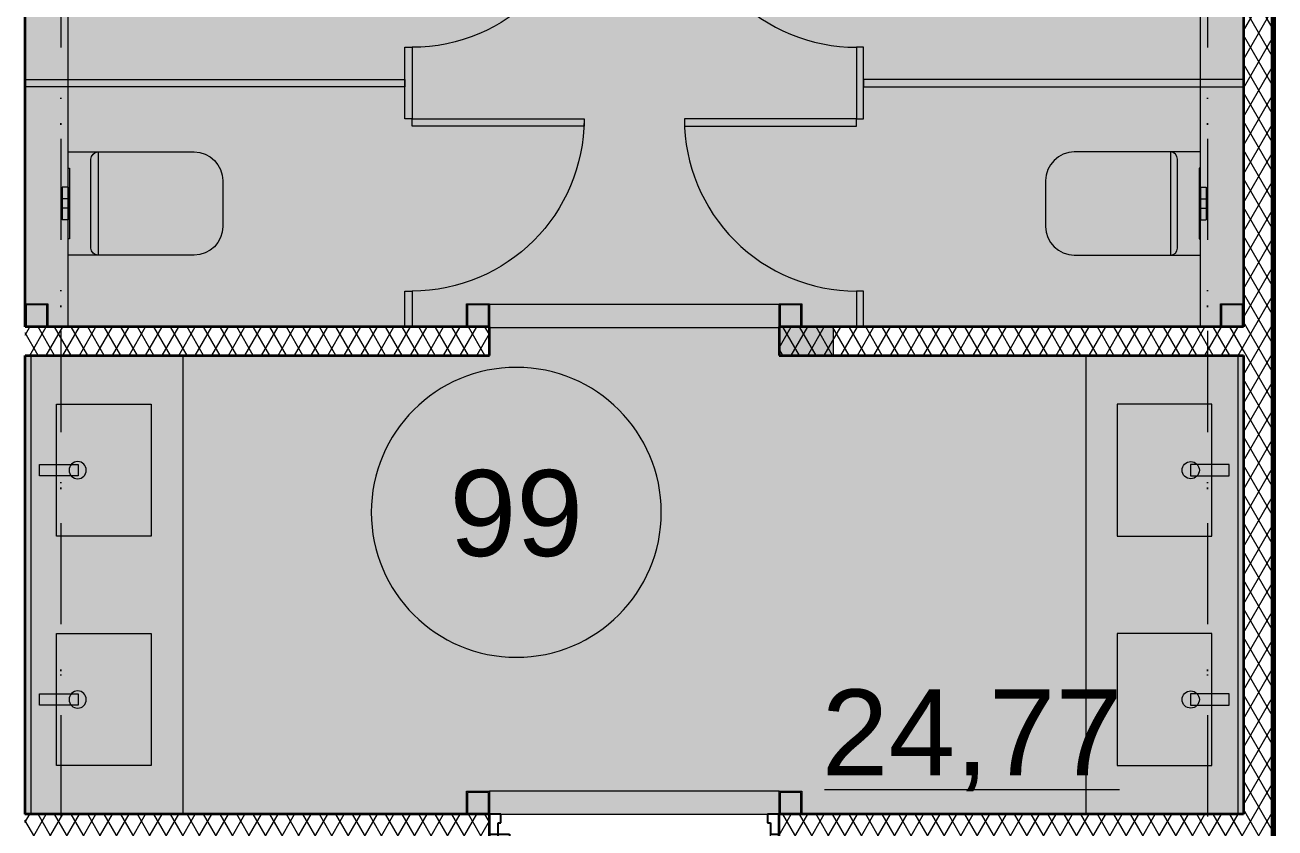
# Model space of a CAD drawing. Header units: millimetres. Extents: x -10605 to 104127, y -15987 to 52426.
# Drawn here: x 93875 to 98235, y 22177 to 24978 of the extents above; entities that cross this region are included whole.
import ezdxf
from ezdxf.enums import TextEntityAlignment as Align

# ---------------------------------------------------------------- set-up
doc = ezdxf.new("R2010")
doc.units = ezdxf.units.MM
doc.header["$MEASUREMENT"] = 0
doc.linetypes.add('Dot & Dashed', pattern=[670.277762, 352.777767, -176.388884, 0, -141.111112])
doc.linetypes.add('Крупный пунктир', pattern=[634.99999, 0, -634.99999])
for name, color, linetype, lineweight in [('0_Ном._пера__100', 7, 'Continuous', 9), ('Двери Archicad_Ном._пера__3', 7, 'Continuous', 0), ('Двери Archicad_Ном._пера__97', 7, 'Continuous', 35), ('Двери Archicad_Ном._пера__98', 7, 'Continuous', 25), ('Металлический каркас здания_Ном._пера__98', 7, 'Continuous', 25), ('Металлический каркас здания_Ном._пера__99', 7, 'Continuous', 15), ('Оси_Ном._пера__200', 7, 'Continuous', 0), ('Паспорта Зон Archicad_Ном._пера__100', 7, 'Continuous', 9), ('Сантехника_Ном._пера__100', 7, 'Continuous', 9), ('Стены _Ном._пера__97', 7, 'Continuous', 35), ('Фасадные панели_Ном._пера__200', 7, 'Continuous', 0), ('Фасадные панели_Ном._пера__97', 7, 'Continuous', 35)]:
    doc.layers.add(name, color=color, linetype=linetype, lineweight=lineweight)
for name, color, linetype in [('Двери Archicad', 7, 'Continuous'), ('Зоны', 7, 'Continuous'), ('Металлический каркас здания', 7, 'Continuous'), ('Оси', 7, 'Continuous'), ('Сантехника', 7, 'Continuous'), ('Стены', 7, 'Continuous'), ('Фасадные панели', 7, 'Continuous')]:
    doc.layers.add(name, color=color, linetype=linetype)
doc.layers.add('Зоны_Ном._пера__4', color=7, linetype='Continuous', lineweight=20, true_color=0xc2029d21)
doc.styles.add('РЎР“Р•РќР•Р\xa0РР\xa0_РЎРўРР›Р¬_1', font='arial.ttf')
pattern_1 = [(60, (0, 0), (-43.30127, 25), []), (120, (0, 0), (43.30127, 25), [])]

# ---------------------------------------------------------------- blocks, each defined once
blk = doc.blocks.new('Колонна SHS ГК 27')
at = {"layer": 'Металлический каркас здания_Ном._пера__99', "linetype": 'Continuous', "lineweight": 0, "true_color": 0xffffff}
h = blk.add_hatch(dxfattribs=at)
h.set_pattern_fill('Barabбs_tйglakц_бllу', style=0, pattern_type=2)
h.set_pattern_definition([(90, (0, 0), (-60, 0), [])])
h.paths.add_polyline_path([(-40, -40), (40, -40), (40, 40), (-40, 40)])
h.paths.add_polyline_path([(-36.4, -36.4), (-36.4, 36.4), (36.4, 36.4), (36.4, -36.4)], flags=0)
at = {"layer": 'Металлический каркас здания_Ном._пера__99', "color": 7, "linetype": 'Continuous', "lineweight": 15}
for p, q in [((40, 40), (-40, 40)), ((-40, 40), (-40, -40)), ((-36.4, -36.4), (-36.4, 36.4)), ((-36.4, 36.4), (36.4, 36.4)), ((36.4, 36.4), (36.4, -36.4)), ((40, -40), (40, 40)), ((-40, -40), (40, -40)), ((36.4, -36.4), (-36.4, -36.4))]:
    blk.add_line(p, q, dxfattribs=at)
blk = doc.blocks.new('Труба Квадратного Сечения ГК SHS 27_5')
at = {"layer": 'Металлический каркас здания_Ном._пера__99', "color": 7, "linetype": 'Continuous', "lineweight": 15}
for p, q in [((505, 40), (0, 40)), ((0, 40), (0, 0)), ((0, 0), (0, -40)), ((1010, 40), (505, 40)), ((1010, 0), (1010, 40)), ((1010, -40), (1010, 0)), ((0, -40), (505, -40)), ((505, -40), (1010, -40))]:
    blk.add_line(p, q, dxfattribs=at)
blk = doc.blocks.new('СУ М_99_31', base_point=(95547.5, 21904))
at = {"layer": 'Зоны_Ном._пера__4', "linetype": 'Continuous', "lineweight": 0, "true_color": 0x002708}
blk.add_hatch(color=98, dxfattribs=at).paths.add_polyline_path([(98125, 22225), (98125, 23825), (96695, 23825), (96695, 23925), (98125, 23925), (98125, 28125), (93875, 28125), (93875, 23925), (95495, 23925), (95495, 23825), (93875, 23825), (93875, 22225)])
at = {"layer": 'Паспорта Зон Archicad_Ном._пера__100', "color": 7, "linetype": 'Continuous', "lineweight": 9}
blk.add_line((96663.3, 22310.9), (97692.9, 22310.9), dxfattribs=at)
for start, end in [(0, 180), (180, 0)]:
    blk.add_arc((95588.7, 23278.1), 505.7, start, end, dxfattribs=at)
at = {"layer": 'Паспорта Зон Archicad_Ном._пера__100', "color": 7, "lineweight": 9, "style": 'РЎР“Р•РќР•Р\xa0РР\xa0_РЎРўРР›Р¬_1'}
for tag, p in [('ROOM_NUMBER', (95588.7, 23275.6)), ('ROOM_AREA', (97178.1, 22510.3))]:
    blk.add_attdef(tag, text='', height=300, dxfattribs=at).set_placement(p, align=Align.MIDDLE_CENTER)
blk = doc.blocks.new('Перекрытие_73', base_point=(98125, 23925))
at = {"linetype": 'Continuous', "lineweight": 0, "true_color": 0xffffff}
blk.add_hatch(color=7, dxfattribs=at).paths.add_polyline_path([(98125, 23925), (98125, 26448.4), (97975, 26448.4), (97975, 23925)])
at = {"layer": '0_Ном._пера__100', "color": 7, "linetype": 'Continuous', "lineweight": 9, "flags": 128}
blk.add_lwpolyline([(98125, 23925), (97975, 23925), (97975, 26448.4), (98125, 26448.4)], close=True, dxfattribs=at)
blk = doc.blocks.new('Перекрытие_74', base_point=(94025, 23925))
at = {"layer": 'Сантехника', "linetype": 'Continuous', "lineweight": 0, "true_color": 0xffffff}
blk.add_hatch(color=7, dxfattribs=at).paths.add_polyline_path([(94025, 23925), (94025, 27875), (93875, 27875), (93875, 23925)])
at = {"layer": 'Сантехника_Ном._пера__100', "color": 7, "linetype": 'Continuous', "lineweight": 9, "flags": 128}
blk.add_lwpolyline([(94025, 23925), (94025, 27875), (93875, 27875), (93875, 23925)], close=True, dxfattribs=at)
blk = doc.blocks.new('Стена_18', base_point=(93825, 28175))
at = {"layer": 'Стены _Ном._пера__97', "color": 7, "linetype": 'Continuous', "lineweight": 35, "flags": 128}
for points in [[(93875, 23925), (93875, 28175)], [(93875, 22225), (93875, 23825)]]:
    blk.add_lwpolyline(points, dxfattribs=at)
blk = doc.blocks.new('Однопольная Дверь 27')
at = {"layer": 'Двери Archicad_Ном._пера__3', "color": 7, "linetype": 'Continuous', "lineweight": 0}
blk.add_arc((475, 0), 950, 90, 180, dxfattribs=at)
at = {"layer": 'Двери Archicad_Ном._пера__97', "color": 7, "linetype": 'Continuous', "lineweight": 35}
for p, q in [((-505, 30), (-505, 0)), ((-505, 0), (-505, -70)), ((-505, 0), (-505, -70)), ((505, 30), (505, 0)), ((505, 0), (505, -70)), ((505, 0), (505, -70))]:
    blk.add_line(p, q, dxfattribs=at)
at = {"layer": 'Двери Archicad_Ном._пера__98', "color": 7, "linetype": 'Continuous', "lineweight": 25}
for p, q in [((435, 0), (435, 950)), ((435, 950), (475, 950)), ((475, 950), (475, 0)), ((-475, 0), (-505, 0)), ((-505, 0), (-505, -70)), ((-475, -40), (-475, 0)), ((475, 0), (435, 0)), ((505, 0), (475, 0)), ((475, 0), (475, -40)), ((505, -70), (505, 0)), ((-465, -40), (-475, -40)), ((-465, -70), (-465, -40)), ((475, -40), (465, -40)), ((465, -40), (465, -70)), ((-505, -70), (-465, -70)), ((465, -70), (505, -70))]:
    blk.add_line(p, q, dxfattribs=at)
blk = doc.blocks.new('Стена_21', base_point=(98125, 22175))
at = {"layer": 'Стены', "linetype": 'Continuous', "lineweight": 0, "true_color": 0x000000}
h = blk.add_hatch(dxfattribs=at)
h.set_pattern_fill('Batt_Insulation__3_', color=18, style=0, pattern_type=2)
h.set_pattern_definition(pattern_1)
h.paths.add_polyline_path([(93875, 22225), (93875, 22125), (95495, 22125), (95495, 22225)])
h = blk.add_hatch(dxfattribs=at)
h.set_pattern_fill('Batt_Insulation__3_', color=18, style=0, pattern_type=2)
h.set_pattern_definition(pattern_1)
h.paths.add_polyline_path([(96505, 22225), (96505, 22125), (98125, 22125), (98125, 22225)])
at = {"layer": 'Стены _Ном._пера__97', "color": 7, "linetype": 'Continuous', "lineweight": 35}
for p, q in [((95495, 22155), (95495, 22225)), ((96505, 22155), (96505, 22225)), ((95495, 22125), (95495, 22155)), ((96505, 22125), (96505, 22155))]:
    blk.add_line(p, q, dxfattribs=at)
at = {"layer": 'Стены _Ном._пера__97', "color": 7, "linetype": 'Continuous', "lineweight": 35, "flags": 128}
for points in [[(95495, 22225), (93875, 22225)], [(98125, 22225), (96505, 22225)], [(93875, 22125), (95495, 22125)], [(96505, 22125), (98125, 22125)]]:
    blk.add_lwpolyline(points, dxfattribs=at)
at = {"layer": 'Двери Archicad', "color": 7, "linetype": 'Continuous', "lineweight": 50, "zscale": 1000, "rotation": 180}
blk.add_blockref('Однопольная Дверь 27', (96000, 22155), dxfattribs=at)
blk = doc.blocks.new('Стена_141', base_point=(95495, 23875))
at = {"layer": 'Стены', "linetype": 'Continuous', "lineweight": 0, "true_color": 0x000000}
h = blk.add_hatch(dxfattribs=at)
h.set_pattern_fill('Batt_Insulation__3_', color=18, style=0, pattern_type=2)
h.set_pattern_definition(pattern_1)
h.paths.add_polyline_path([(95495, 23925), (93875, 23925), (93875, 23825), (95495, 23825)])
at = {"layer": 'Стены _Ном._пера__97', "color": 7, "linetype": 'Continuous', "lineweight": 35, "flags": 128}
for points in [[(95495, 23925), (93875, 23925)], [(95495, 23825), (95495, 23925)], [(93875, 23825), (95495, 23825)]]:
    blk.add_lwpolyline(points, dxfattribs=at)
blk = doc.blocks.new('Стена_142', base_point=(98125, 23875))
at = {"layer": 'Стены', "linetype": 'Continuous', "lineweight": 0, "true_color": 0x000000}
h = blk.add_hatch(dxfattribs=at)
h.set_pattern_fill('Batt_Insulation__3_', color=18, style=0, pattern_type=2)
h.set_pattern_definition(pattern_1)
h.paths.add_polyline_path([(98125, 23925), (96505, 23925), (96505, 23825), (98125, 23825)])
at = {"layer": 'Стены _Ном._пера__97', "color": 7, "linetype": 'Continuous', "lineweight": 35, "flags": 128}
for points in [[(98125, 23925), (96505, 23925)], [(96505, 23925), (96505, 23825)], [(96505, 23825), (98125, 23825)]]:
    blk.add_lwpolyline(points, dxfattribs=at)
blk = doc.blocks.new('Стена_303', base_point=(98225, 22002.5))
at = {"layer": 'Фасадные панели_Ном._пера__200', "color": 7, "linetype": 'Continuous', "lineweight": 0, "flags": 128}
for points in [[(98235, 27997.5), (98225, 27997.5)], [(98225, 27997.5), (98225, 22002.5)], [(98235, 22002.5), (98235, 27997.5)], [(98225, 22002.5), (98235, 22002.5)]]:
    blk.add_lwpolyline(points, dxfattribs=at)
blk = doc.blocks.new('Стена_304', base_point=(98225, 22002.5))
at = {"layer": 'Фасадные панели', "linetype": 'Continuous', "lineweight": 0, "true_color": 0xffffff}
blk.add_hatch(color=7, dxfattribs=at).paths.add_polyline_path([(98235, 22002.5), (98235, 27997.5), (98225, 27997.5), (98225, 22002.5)])
at = {"layer": 'Фасадные панели_Ном._пера__97', "color": 7, "linetype": 'Continuous', "lineweight": 35, "flags": 128}
for points in [[(98235, 27997.5), (98225, 27997.5)], [(98225, 27997.5), (98225, 22002.5)], [(98235, 22002.5), (98235, 27997.5)], [(98225, 22002.5), (98235, 22002.5)]]:
    blk.add_lwpolyline(points, dxfattribs=at)
blk = doc.blocks.new('Панель с Несколькими Умывальниками 27')
at = {"layer": 'Сантехника_Ном._пера__100', "color": 7, "linetype": 'Continuous', "lineweight": 9}
for p, q in [((-800, 0), (800, 0)), ((-800, -550), (-800, 0)), ((800, -550), (800, 0)), ((-800, -20), (800, -20)), ((-170, -110), (-630, -110)), ((-630, -110), (-630, -440)), ((-170, -440), (-170, -110)), ((630, -110), (170, -110)), ((170, -110), (170, -440)), ((630, -440), (630, -110)), ((-630, -440), (-170, -440)), ((170, -440), (630, -440)), ((-800, -550), (800, -550))]:
    blk.add_line(p, q, dxfattribs=at)
at = {"layer": 'Сантехника_Ном._пера__100', "color": 7, "linetype": 'Continuous', "lineweight": 9, "flags": 128}
for points in [[(-420, -185), (-380, -185), (-380, -50), (-420, -50)], [(380, -185), (420, -185), (420, -50), (380, -50)]]:
    blk.add_lwpolyline(points, close=True, dxfattribs=at)
at = {"layer": 'Сантехника_Ном._пера__100', "color": 7, "linetype": 'Continuous', "lineweight": 9}
for centre in [(-400, -183.90845), (400, -183.90845)]:
    blk.add_circle(centre, 30, dxfattribs=at)
blk = doc.blocks.new('Двутавp К 26020-83 27_4')
at = {"layer": 'Металлический каркас здания_Ном._пера__98', "color": 7, "linetype": 'Крупный пунктир', "lineweight": 25}
blk.add_line((0, 0), (39750, 0), dxfattribs=at)
blk = doc.blocks.new('Кабинка Сантехническая 27')
at = {"layer": 'Сантехника_Ном._пера__100', "color": 7, "linetype": 'Continuous', "lineweight": 9}
for p, q in [((850, 25), (725, 25)), ((725, 25), (725, 0)), ((725, 0), (850, 0)), ((975, 25), (850, 25)), ((850, 0), (975, 0)), ((975, 0), (975, 25))]:
    blk.add_line(p, q, dxfattribs=at)
at = {"layer": 'Сантехника_Ном._пера__100', "color": 7, "linetype": 'Continuous', "lineweight": 9, "flags": 128}
for points in [[(25, 1350), (0, 1350), (0, 25), (25, 25)], [(862.5, 1350), (837.5, 1350), (837.5, 25), (862.5, 25)], [(125, 0), (125, 25), (0, 25), (0, 0)], [(125, 0), (125, -600), (150, -600), (150, 0)], [(975, 0), (975, -600), (1000, -600), (1000, 0)], [(1700, 0), (1700, 25), (1575, 25), (1575, 0)]]:
    blk.add_lwpolyline(points, close=True, dxfattribs=at)
at = {"layer": 'Сантехника_Ном._пера__100', "color": 7, "linetype": 'Continuous', "lineweight": 9}
for centre in [(125, 0), (975, 0)]:
    blk.add_arc(centre, 600, 270, 0, dxfattribs=at)
blk = doc.blocks.new('Унитаз 27')
at = {"layer": 'Сантехника_Ном._пера__100', "color": 7, "linetype": 'Continuous', "lineweight": 9}
for p, q in [((-57, 20), (-40.3, 20)), ((-57, 0), (-57, 20)), ((-40.3, 20), (-16, 20)), ((-16, 20), (-11.3, 20)), ((-16, 0), (-16, 20)), ((-11.3, 20), (0, 20)), ((0, 20), (11.3, 20)), ((0, 0), (11.3, 0)), ((11.3, 20), (16, 20)), ((11.3, 0), (16, 0)), ((16, 0), (16, 20)), ((16, 20), (40.3, 20)), ((16, 0), (40.3, 0)), ((40.3, 20), (57, 20)), ((40.3, 0), (57, 0)), ((57, 0), (57, 20)), ((-57, 0), (-40.3, 0)), ((-40.3, 0), (-16, 0)), ((-16, 0), (-11.3, 0)), ((-11.3, 0), (0, 0)), ((0, -80), (-155, -80)), ((155, -80), (0, -80)), ((-180, -105), (180, -105))]:
    blk.add_line(p, q, dxfattribs=at)
at = {"layer": 'Сантехника_Ном._пера__100', "color": 7, "linetype": 'Continuous', "lineweight": 9, "flags": 128}
for points in [[(80, -540), (99.5, -538.1), (118.3, -532.4), (135.6, -523.1), (150.7, -510.7), (163.1, -495.6), (172.4, -478.3), (178.1, -459.5), (180, -440), (180, 0), (-180, 0), (-180, -440), (-178.1, -459.5), (-172.4, -478.3), (-163.1, -495.6), (-150.7, -510.7), (-135.6, -523.1), (-118.3, -532.4), (-99.5, -538.1), (-80, -540)], [(123, 0), (-123, 0), (-123, -5), (123, -5)]]:
    blk.add_lwpolyline(points, close=True, dxfattribs=at)
at = {"layer": 'Сантехника_Ном._пера__100', "color": 7, "linetype": 'Continuous', "lineweight": 9}
for centre, start, end in [((-155, -105), 90, 180), ((155, -105), 0, 90)]:
    blk.add_arc(centre, 25, start, end, dxfattribs=at)
blk = doc.blocks.new('Стена_414', base_point=(98125, 40125))
at = {"layer": 'Стены', "linetype": 'Continuous', "lineweight": 0, "true_color": 0x000000}
h = blk.add_hatch(dxfattribs=at)
h.set_pattern_fill('Batt_Insulation__3_', color=18, style=0, pattern_type=2)
h.set_pattern_definition(pattern_1)
h.paths.add_polyline_path([(98125, 28225), (98125, 21150), (98225, 21150), (98225, 28225)])
at = {"layer": 'Стены _Ном._пера__97', "color": 7, "linetype": 'Continuous', "lineweight": 35, "flags": 128}
for points in [[(98225, 21150), (98225, 40225)], [(98125, 28125), (98125, 23925)], [(98125, 23825), (98125, 22225)]]:
    blk.add_lwpolyline(points, dxfattribs=at)
blk = doc.blocks.new('Стандартный Маркер Сетки_4')
at = {"layer": 'Оси_Ном._пера__200', "color": 7, "linetype": 'Dot & Dashed', "lineweight": 0}
blk.add_line((0, 0), (55187, 0), dxfattribs=at)
at = {"layer": 'Оси_Ном._пера__200', "color": 7, "lineweight": 0, "style": 'РЎР“Р•РќР•Р\xa0РР\xa0_РЎРўРР›Р¬_1'}
blk.add_attdef('AC_MarkerText_1', text='', height=300, rotation=90, dxfattribs=at).set_placement((55368.5, -68.6), align=Align.TOP_CENTER)

msp = doc.modelspace()

# ---------------------------------------------------------------- linework, layer by layer
at = {"layer": 'Зоны_Ном._пера__4', "color": 104, "linetype": 'Continuous', "lineweight": 20, "true_color": 0x029d21, "flags": 128}
msp.add_lwpolyline([(98125.00021, 22225.00005), (98125.00021, 23825.00012), (96695.00011, 23825.00012), (96695.00011, 23925.00012), (98125.00021, 23925.00012), (98125.00021, 28125.00005), (93875, 28125.00005), (93875, 23925.00012), (95495.00011, 23925.00012), (95495.00011, 23825.00012), (93875, 23825.00012), (93875, 22225.00005)], close=True, dxfattribs=at)

# ---------------------------------------------------------------- block references
at = {"color": 7, "linetype": 'Continuous', "lineweight": 9}
msp.add_blockref('Перекрытие_73', (98125.0005, 23925.00005), dxfattribs=at)
at = {"layer": 'Зоны', "color": 7, "linetype": 'Continuous', "lineweight": 9}
msp.add_blockref('СУ М_99_31', (95547.4908, 21903.96332), dxfattribs=at).add_auto_attribs({'ROOM_NUMBER': '99', 'ROOM_AREA': '24,77'})
at = {"layer": 'Металлический каркас здания', "color": 7, "linetype": 'Continuous', "lineweight": 9, "zscale": 1000, "rotation": 270}
for p in [(94000.00006, 39875.00005), (98000.00007, 39875.00005)]:
    msp.add_blockref('Двутавp К 26020-83 27_4', p, dxfattribs=at)
at = {"layer": 'Металлический каркас здания_Ном._пера__99', "color": 7, "linetype": 'Continuous', "lineweight": 15, "xscale": -1, "zscale": 1000, "rotation": 180}
for p in [(93915.00021, 23965.00012), (95455.00011, 23965.00012), (96545.00011, 23965.00012), (98085.00021, 23965.00012), (95455.00011, 22265.00005), (96545.00011, 22265.00005)]:
    msp.add_blockref('Колонна SHS ГК 27', p, dxfattribs=at)
at = {"layer": 'Металлический каркас здания_Ном._пера__99', "color": 7, "linetype": 'Continuous', "lineweight": 15, "zscale": 1000, "rotation": 180}
for p in [(96505.00011, 23962.50008), (96505.00011, 22265.00005)]:
    msp.add_blockref('Труба Квадратного Сечения ГК SHS 27_5', p, dxfattribs=at)
at = {"layer": 'Оси', "color": 8, "linetype": 'Continuous', "lineweight": 0, "true_color": 0x747474, "zscale": 1000, "rotation": 270}
for p in [(94000, 40000.00005), (98000.00007, 40000.00005)]:
    msp.add_blockref('Стандартный Маркер Сетки_4', p, dxfattribs=at)
at = {"layer": 'Сантехника', "color": 7, "linetype": 'Continuous', "lineweight": 9}
msp.add_blockref('Перекрытие_74', (94025, 23925.00005), dxfattribs=at)
at = {"layer": 'Сантехника_Ном._пера__100', "color": 7, "linetype": 'Continuous', "lineweight": 9, "xscale": -1, "zscale": 1000, "rotation": 90}
for name, p in [('Кабинка Сантехническая 27', (95225, 25625.00013)), ('Унитаз 27', (94025.00014, 24355)), ('Панель с Несколькими Умывальниками 27', (93875, 23025.00012))]:
    msp.add_blockref(name, p, dxfattribs=at)
at = {"layer": 'Сантехника_Ном._пера__100', "color": 7, "linetype": 'Continuous', "lineweight": 9, "zscale": 1000, "rotation": 270}
for name, p in [('Кабинка Сантехническая 27', (96775.00021, 25625.00013)), ('Унитаз 27', (97975.00036, 24355)), ('Панель с Несколькими Умывальниками 27', (98125.00021, 23025.00012))]:
    msp.add_blockref(name, p, dxfattribs=at)
at = {"layer": 'Стены', "color": 7, "lineweight": 35}
for name, p in [('Стена_414', (98125.00021, 40125.00005)), ('Стена_18', (93825, 28175.00005)), ('Стена_141', (95495.00011, 23875.00012)), ('Стена_142', (98125.00021, 23875.00012)), ('Стена_21', (98124.99986, 22175.00005))]:
    msp.add_blockref(name, p, dxfattribs=at)
at = {"layer": 'Фасадные панели', "color": 7, "lineweight": 35}
for name in ['Стена_303', 'Стена_304']:
    msp.add_blockref(name, (98225.00021, 22002.50019), dxfattribs=at)

doc.saveas('drawing.dxf')
